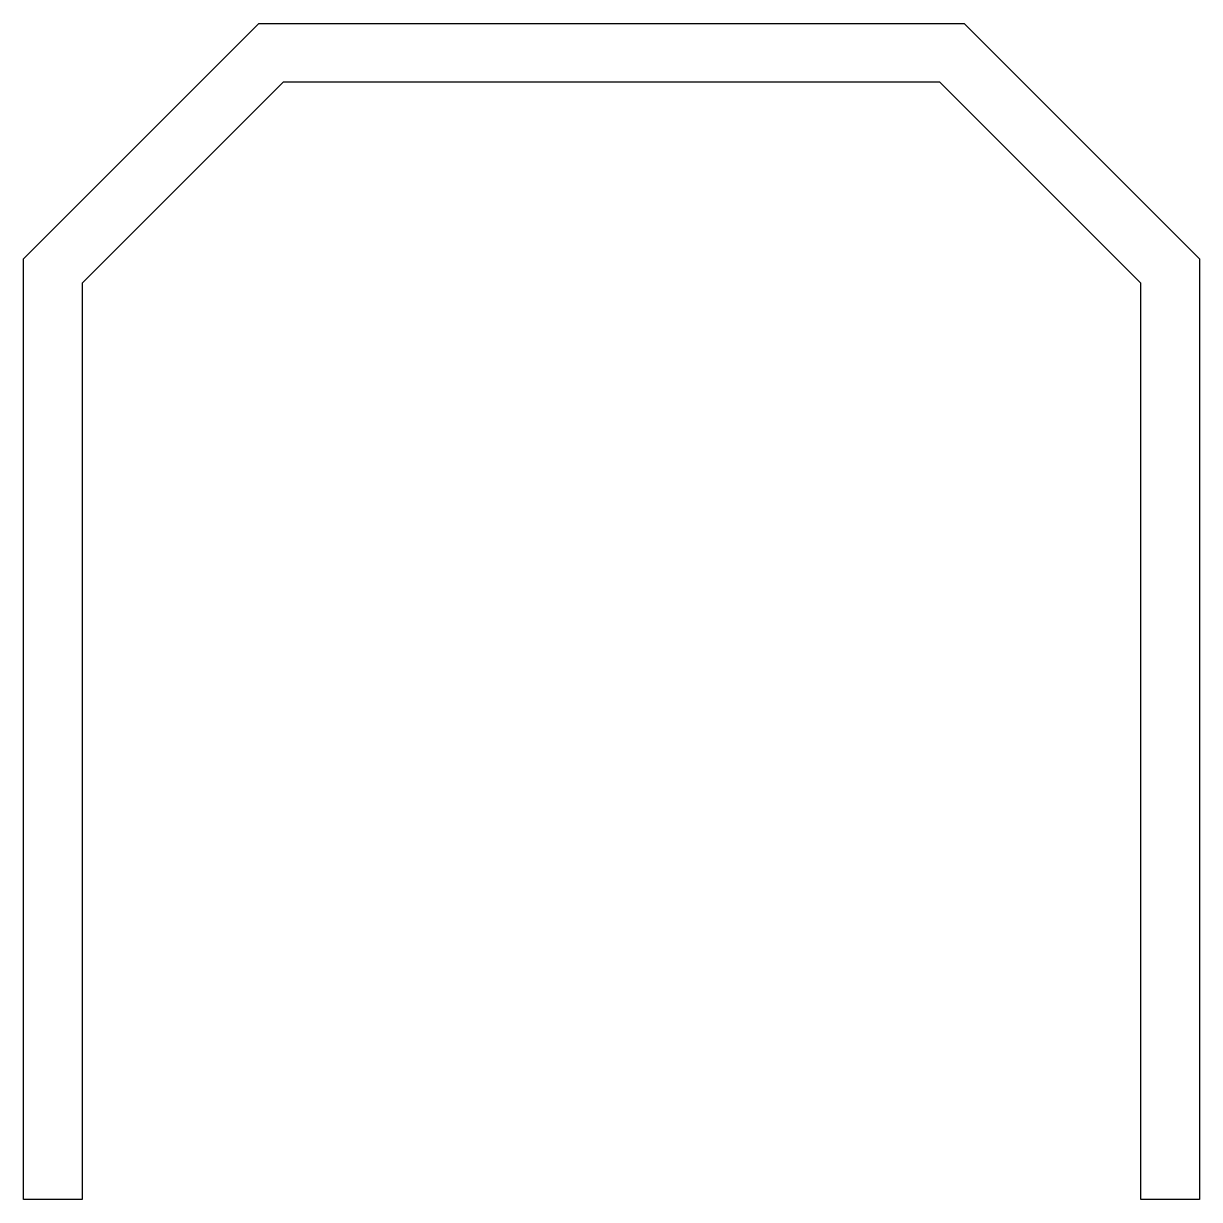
# Model space of a CAD drawing. Extents: x 4 to 204, y 72 to 272.
import ezdxf

# ---------------------------------------------------------------- set-up
doc = ezdxf.new("R2010")
doc.units = 0
doc.layers.add('Layer_1', color=7, linetype='CONTINUOUS')

msp = doc.modelspace()

# ---------------------------------------------------------------- linework, layer by layer
at = {"layer": 'Layer_1', "color": 7}
for p, q in [((4.321427, 232.357145), (44.321427, 272.357146)), ((44.321427, 272.357146), (164.321425, 272.357146)), ((164.321425, 272.357146), (204.321424, 232.357145)), ((48.463562, 262.357145), (14.321428, 228.215011)), ((160.179291, 262.357145), (48.463562, 262.357145)), ((194.321425, 228.215011), (160.179291, 262.357145)), ((4.321427, 72.357144), (4.321427, 232.357145)), ((204.321424, 232.357145), (204.321424, 72.357144)), ((14.321428, 228.215011), (14.321428, 82.35715)), ((194.321425, 82.35715), (194.321425, 228.215011)), ((14.321428, 82.35715), (14.321428, 72.357144)), ((194.321425, 72.357144), (194.321425, 82.35715)), ((14.321428, 72.357144), (4.321427, 72.357144)), ((204.321424, 72.357144), (194.321425, 72.357144))]:
    msp.add_line(p, q, dxfattribs=at)

doc.saveas('drawing.dxf')
